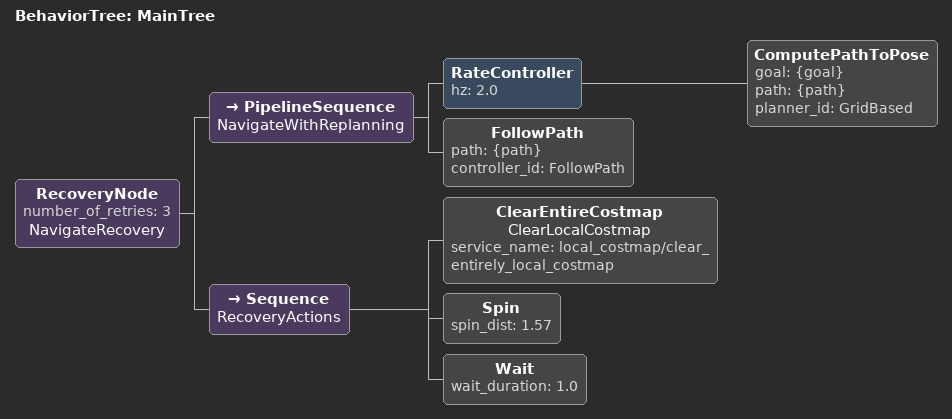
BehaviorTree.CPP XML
<!--
  Exp 50 BT: NO BackUp recovery (caused 9m reverse drift). Spin + Wait instead.
  Replan at 2Hz (was 1Hz) for faster reaction to VIO updates.
-->
<root BTCPP_format="4" main_tree_to_execute="MainTree">
  <BehaviorTree ID="MainTree">
    <RecoveryNode number_of_retries="3" name="NavigateRecovery">
      <PipelineSequence name="NavigateWithReplanning">
        <RateController hz="2.0">
          <ComputePathToPose goal="{goal}" path="{path}" planner_id="GridBased"/>
        </RateController>
        <FollowPath path="{path}" controller_id="FollowPath"/>
      </PipelineSequence>
      <Sequence name="RecoveryActions">
        <ClearEntireCostmap name="ClearLocalCostmap" service_name="local_costmap/clear_entirely_local_costmap"/>
        <Spin spin_dist="1.57"/>
        <Wait wait_duration="1.0"/>
      </Sequence>
    </RecoveryNode>
  </BehaviorTree>
</root>
